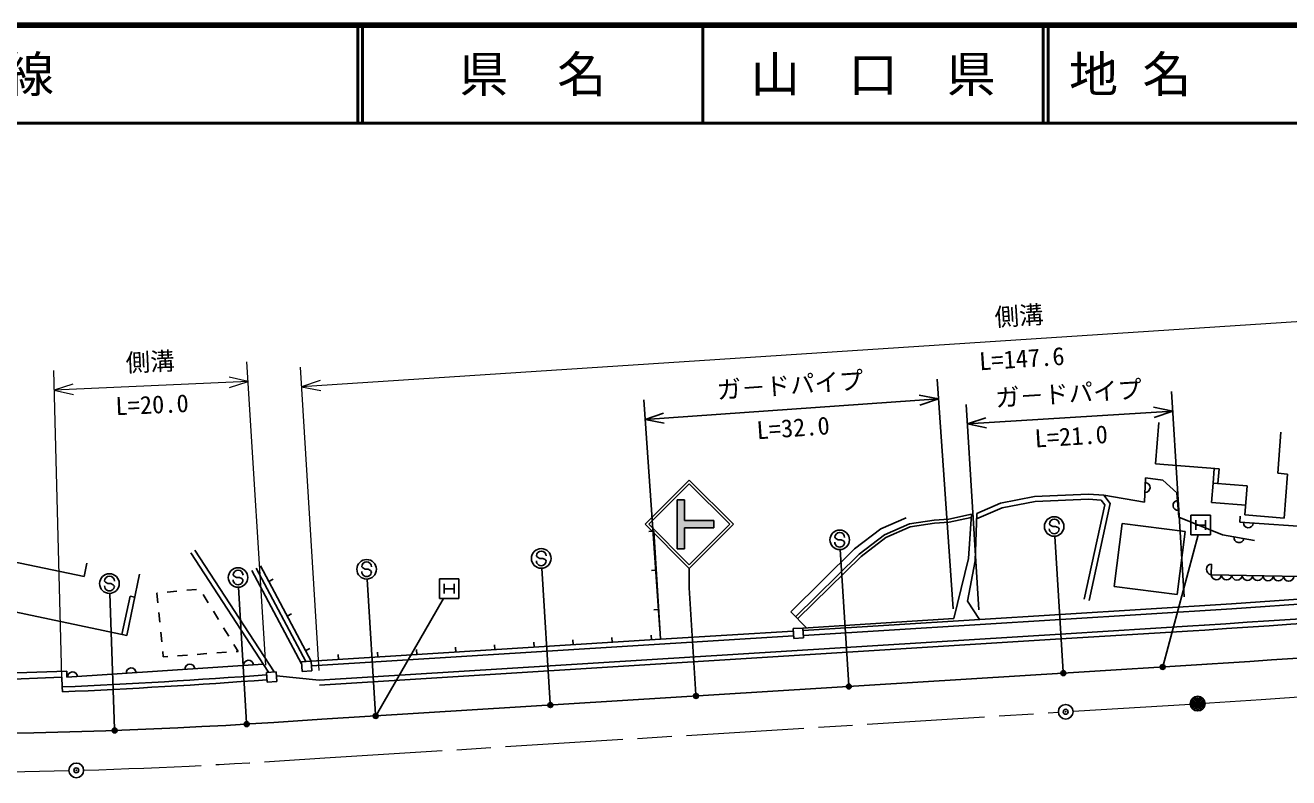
# Model space of a CAD drawing. Units: millimetres on the paper. Extents: x 40 to 680, y 20 to 380.
# Drawn here: x 263.8 to 392.8, y 303.2 to 380 of the extents above; entities that cross this region are included whole.
import ezdxf
from ezdxf.enums import TextEntityAlignment as Align

# ---------------------------------------------------------------- set-up
doc = ezdxf.new("R2010")
doc.units = ezdxf.units.MM
doc.header["$PDMODE"] = 32
doc.header["$PDSIZE"] = 0.5
doc.linetypes.add('CHAIN', pattern=[18.5, 12, -1.5, 3.5, -1.5])
for name, color, linetype, lineweight in [('M-BGD', 7, 'Continuous', 25), ('M-BMK', 2, 'CHAIN', 13), ('M-BMK-SRVR', 3, 'Continuous', 25), ('M-STR-HTXT', 7, 'Continuous', 13), ('M-STR-STRC', 7, 'Continuous', 25), ('M-TTL', 2, 'Continuous', 140), ('M-TTL-LINE', 7, 'Continuous', 50)]:
    doc.layers.add(name, color=color, linetype=linetype, lineweight=lineweight)
doc.layers.add('M-TTL-TXT', color=7, linetype='Continuous')
doc.styles.add('@ＭＳ ゴシック', font='')
doc.styles.add('ＭＳ ゴシック', font='')
doc.styles.get('@ＭＳ ゴシック').set_extended_font_data('@MS Gothic')
doc.styles.get('ＭＳ ゴシック').set_extended_font_data('MS Gothic')

msp = doc.modelspace()

# ---------------------------------------------------------------- hatches: boundary and pattern name
at = {"layer": 'M-STR-STRC'}
msp.add_hatch(color=256, dxfattribs=at).paths.add_polyline_path([(330.36, 331.559), (331.11, 331.559), (331.11, 329.434), (334.11, 329.434), (334.11, 328.684), (331.11, 328.684), (331.11, 326.559), (330.36, 326.559)])

# ---------------------------------------------------------------- linework, layer by layer
at = {"layer": 'M-BGD'}
for p, q in [((379.549, 339.442), (379.221, 335.233)), ((392.011, 338.471), (391.683, 334.262)), ((385.701, 334.728), (379.221, 335.233)), ((385.202, 334.767), (385.086, 333.272)), ((385.701, 334.728), (385.584, 333.233)), ((392.68, 334.184), (391.683, 334.262)), ((392.68, 334.184), (392.33, 329.698)), ((378.093, 331.311), (378.183, 333.798)), ((378.183, 333.798), (379.951, 333.559)), ((379.951, 333.559), (381.39, 332.27)), ((385.086, 333.272), (384.931, 331.278)), ((388.575, 333), (385.086, 333.272)), ((388.575, 333), (388.342, 330.009)), ((363.388, 331.215), (366.848, 331.897)), ((366.848, 331.897), (372.38, 332.141)), ((366.908, 331.399), (372.371, 331.64)), ((372.371, 331.64), (373.674, 331.538)), ((372.38, 332.141), (373.939, 332.019)), ((373.674, 331.538), (374.036, 331.05)), ((373.939, 332.019), (374.573, 331.166)), ((373.939, 332.019), (378.093, 331.311)), ((381.39, 332.27), (381.6, 329.782)), ((360.933, 329.623), (363.536, 330.734)), ((360.951, 330.175), (363.388, 331.215)), ((363.536, 330.734), (366.908, 331.399)), ((374.036, 331.05), (371.94, 321.403)), ((374.573, 331.166), (372.428, 321.297)), ((388.42, 331.006), (384.931, 331.278)), ((351.18, 328.59), (353.765, 329.723)), ((351.537, 327.982), (354.083, 329.098)), ((354.083, 329.098), (356.611, 329.479)), ((354.167, 328.807), (356.643, 329.18)), ((356.611, 329.479), (358.094, 329.58)), ((356.643, 329.18), (358.136, 329.282)), ((358.094, 329.58), (360.408, 330.08)), ((358.136, 329.282), (360.388, 329.768)), ((360.408, 330.08), (360.124, 325.566)), ((360.951, 330.175), (360.788, 325.321)), ((374.978, 322.701), (375.791, 329.15)), ((375.791, 329.15), (382.24, 328.336)), ((381.6, 329.782), (386.065, 327.984)), ((387.853, 329.883), (387.808, 329.265)), ((387.808, 329.265), (402.516, 328.249)), ((392.33, 329.698), (388.342, 330.009)), ((327.992, 328.353), (327.493, 328.322)), ((327.992, 328.353), (328.679, 317.318)), ((328.679, 317.318), (327.992, 328.353)), ((348.49, 326.546), (351.18, 328.59)), ((348.95, 326.015), (351.537, 327.982)), ((349.146, 325.788), (351.69, 327.722)), ((351.69, 327.722), (354.167, 328.807)), ((381.427, 321.888), (382.24, 328.336)), ((386.065, 327.984), (389.302, 327.415)), ((289.216, 313.992), (281.125, 326.429)), ((341.966, 320.123), (348.49, 326.546)), ((262.482, 325.278), (269.821, 323.733)), ((269.821, 323.733), (270.11, 325.105)), ((288.643, 313.956), (280.705, 326.156)), ((342.457, 319.625), (348.95, 326.015)), ((342.667, 319.411), (349.146, 325.788)), ((360.124, 325.566), (358.632, 319.431)), ((360.788, 325.321), (360.023, 321.213)), ((274.173, 317.707), (275.492, 323.972)), ((286.935, 324.345), (292.026, 314.819)), ((287.376, 324.581), (292.462, 315.064)), ((293.01, 315.098), (287.817, 324.816)), ((287.817, 324.816), (293.01, 315.098)), ((328.241, 324.361), (327.742, 324.33)), ((384.922, 325), (384.891, 323.913)), ((384.891, 323.913), (398.622, 323.633)), ((288.672, 323.217), (289.113, 323.453)), ((374.978, 322.701), (381.427, 321.888)), ((273.683, 317.81), (274.508, 321.725)), ((274.508, 321.725), (274.997, 321.622)), ((277.306, 322.043), (277.25, 322.038)), ((277.25, 322.038), (277.35, 321.043)), ((279.298, 322.232), (278.302, 322.137)), ((281.289, 322.42), (280.293, 322.326)), ((282.494, 321.031), (281.97, 321.882)), ((360.023, 321.213), (361.244, 319.344)), ((406.275, 322.258), (386.981, 320.945)), ((406.309, 321.759), (387.014, 320.446)), ((261.452, 320.386), (274.173, 317.707)), ((277.45, 320.048), (277.55, 319.053)), ((283.543, 319.328), (283.019, 320.179)), ((290.557, 319.69), (290.998, 319.925)), ((328.489, 320.368), (327.99, 320.337)), ((341.966, 320.123), (343.569, 318.494)), ((343.223, 318.222), (386.981, 320.945)), ((387.014, 320.446), (343.254, 317.723)), ((343.208, 318.472), (358.632, 319.431)), ((370.046, 317.887), (383.021, 318.693)), ((384.218, 318.768), (383.021, 318.693)), ((277.65, 318.058), (277.75, 317.063)), ((284.593, 317.625), (284.068, 318.477)), ((342.256, 317.661), (293.041, 314.599)), ((293.819, 313.145), (370.046, 317.887)), ((293.85, 312.646), (370.077, 317.388)), ((323.745, 317.011), (323.714, 317.51)), ((327.738, 317.259), (327.707, 317.758)), ((328.679, 317.318), (342.225, 318.16)), ((342.21, 318.41), (343.208, 318.472)), ((342.21, 318.41), (342.272, 317.412)), ((342.272, 317.412), (343.27, 317.474)), ((343.208, 318.472), (343.27, 317.474)), ((370.077, 317.388), (383.052, 318.194)), ((384.249, 318.269), (383.052, 318.194)), ((277.85, 316.068), (277.904, 315.536)), ((285.541, 316.086), (285.117, 316.774)), ((285.349, 316.073), (285.541, 316.086)), ((292.442, 316.162), (292.883, 316.397)), ((328.679, 317.318), (293.01, 315.098)), ((303.784, 315.769), (303.753, 316.268)), ((307.776, 316.017), (307.745, 316.516)), ((311.769, 316.265), (311.737, 316.764)), ((315.761, 316.514), (315.73, 317.013)), ((319.753, 316.762), (319.722, 317.261)), ((288.105, 314.783), (268.062, 313.459)), ((277.904, 315.536), (278.367, 315.569)), ((279.365, 315.641), (280.362, 315.713)), ((281.36, 315.785), (282.357, 315.857)), ((283.355, 315.929), (284.352, 316.001)), ((292.012, 315.036), (293.01, 315.098)), ((292.012, 315.036), (292.074, 314.038)), ((293.01, 315.098), (293.072, 314.1)), ((295.799, 315.272), (295.768, 315.771)), ((299.792, 315.52), (299.761, 316.019)), ((370.294, 313.894), (384.467, 314.775)), ((268.062, 314.05), (260.209, 313.825)), ((268.062, 313.459), (268.062, 314.05)), ((289.428, 314.005), (288.43, 313.942)), ((288.43, 313.942), (288.493, 312.944)), ((289.491, 313.007), (289.428, 314.005)), ((289.455, 313.585), (293.819, 313.145)), ((293.072, 314.1), (292.074, 314.038)), ((294.104, 309.155), (370.294, 313.894)), ((259.398, 313.137), (267.562, 313.452)), ((267.562, 313.452), (267.589, 312.452)), ((267.611, 311.953), (267.589, 312.452)), ((289.491, 313.007), (288.493, 312.944))]:
    msp.add_line(p, q, dxfattribs=at)
for centre, radius, start, end in [((378.147, 332.81), 0.5, 267.92997, 87.92997), ((381.499, 330.98), 0.5, 94.82077, 274.82077), ((-7.707, 6304.636), 5998.686, 273.74585, 275.08891), ((-7.707, 6304.636), 5999.186, 273.74609, 275.08893), ((388.686, 329.204), 0.5, 176.04891, 356.04891), ((387.726, 327.692), 0.5, 170.02229, 350.02229), ((-7.707, 6304.636), 6002.686, 273.74585, 275.08891), ((384.951, 324.455), 0.546, 92.97292, 263.75393), ((385.42, 323.93), 0.529, 181.88988, 355.77713), ((386.476, 323.909), 0.529, 181.88988, 355.77713), ((387.532, 323.887), 0.529, 181.88988, 355.77713), ((388.588, 323.866), 0.529, 181.88988, 355.77713), ((389.645, 323.844), 0.529, 181.88988, 355.77713), ((390.701, 323.823), 0.529, 181.88988, 355.77713), ((391.757, 323.801), 0.529, 181.88988, 355.77713), ((392.813, 323.78), 0.529, 181.88988, 355.77713), ((280.621, 314.289), 0.5, 3.7789, 183.7789), ((286.608, 314.684), 0.5, 3.7789, 183.7789), ((236.769, 1010.017), 698.245, 272.52981, 274.24433), ((268.647, 313.498), 0.5, 3.7789, 183.7789), ((274.634, 313.893), 0.5, 3.7789, 183.7789), ((236.769, 1010.017), 698.745, 272.52981, 274.24385), ((251.568, 903.685), 596.05, 266.53884, 274.09236)]:
    msp.add_arc(centre, radius, start, end, dxfattribs=at)
at = {"layer": 'M-BMK'}
for p, q in [((294.386, 305.215), (369.292, 309.874)), ((370.789, 309.967), (384.712, 310.833))]:
    msp.add_line(p, q, dxfattribs=at)
for centre, radius, start, end in [((-7.707, 6304.636), 6006.636, 273.74585, 274.55236), ((251.568, 903.685), 600, 262.18916, 271.59523), ((251.568, 903.685), 600, 271.73847, 274.09236)]:
    msp.add_arc(centre, radius, start, end, dxfattribs=at)
at = {"layer": 'M-BMK-SRVR'}
for centre, radius in [((383.514, 310.759), 0.75), ((383.514, 310.759), 0.6), ((383.514, 310.759), 0.45), ((383.514, 310.759), 0.3), ((383.514, 310.759), 0.15), ((370.04, 309.921), 0.75), ((383.514, 310.759), 0.1), ((269.02, 303.939), 0.75)]:
    msp.add_circle(centre, radius, dxfattribs=at)
for p in [(383.514, 310.759), (370.04, 309.921), (269.02, 303.939)]:
    msp.add_point(p, dxfattribs=at)
at = {"layer": 'M-STR-HTXT'}
for p, q in [((438.832, 352.679), (292.03, 343.092)), ((267.562, 313.452), (266.714, 344.745)), ((288.384, 314.685), (286.45, 345.629)), ((293.831, 314.148), (291.906, 345.088)), ((286.574, 343.633), (266.768, 342.746)), ((268.675, 343.349), (266.768, 342.746)), ((286.574, 343.633), (284.621, 344.064)), ((284.668, 343.029), (286.574, 343.633)), ((293.924, 343.734), (292.03, 343.092)), ((266.768, 342.746), (268.721, 342.315)), ((292.03, 343.092), (293.992, 342.701))]:
    msp.add_line(p, q, dxfattribs=at)
at = {"layer": 'M-STR-STRC'}
for p, q in [((358.561, 320.429), (356.907, 343.871)), ((357.048, 341.876), (327.095, 339.762)), ((357.048, 341.876), (355.084, 342.256)), ((355.157, 341.223), (357.048, 341.876)), ((382.141, 321.646), (380.837, 342.605)), ((328.609, 318.315), (326.954, 341.757)), ((361.182, 320.342), (359.878, 341.301)), ((360.002, 339.305), (380.961, 340.609)), ((380.961, 340.609), (379.001, 341.006)), ((379.065, 339.972), (380.961, 340.609)), ((328.986, 340.414), (327.095, 339.762)), ((327.095, 339.762), (329.058, 339.381)), ((361.898, 339.942), (360.002, 339.305)), ((360.002, 339.305), (361.962, 338.908)), ((327.11, 329.059), (331.61, 333.559)), ((327.464, 329.06), (331.61, 333.206)), ((336.11, 329.059), (331.61, 333.559)), ((335.757, 329.059), (331.61, 333.206)), ((330.36, 331.559), (330.36, 326.559)), ((330.36, 331.559), (331.11, 331.559)), ((331.11, 331.559), (331.11, 329.434)), ((327.111, 329.059), (331.61, 324.559)), ((327.464, 329.06), (331.61, 324.913)), ((331.11, 329.434), (334.11, 329.434)), ((331.61, 324.559), (336.11, 329.059)), ((331.61, 324.913), (335.757, 329.059)), ((334.11, 329.434), (334.11, 328.684)), ((368.468, 328.975), (368.369, 329.093)), ((368.713, 328.836), (368.468, 328.975)), ((382.826, 329.983), (382.826, 327.983)), ((384.826, 329.983), (382.826, 329.983)), ((383.326, 329.483), (383.326, 328.483)), ((383.326, 328.983), (384.326, 328.983)), ((384.326, 329.483), (384.326, 328.483)), ((384.826, 327.983), (384.826, 329.983)), ((331.11, 328.684), (334.11, 328.684)), ((331.11, 328.684), (331.11, 326.559)), ((346.572, 327.613), (346.472, 327.731)), ((369.014, 328.833), (368.713, 328.836)), ((369.786, 314.013), (368.926, 327.836)), ((369.259, 328.721), (369.014, 328.833)), ((369.365, 328.585), (369.259, 328.721)), ((379.982, 314.639), (383.557, 327.983)), ((382.826, 327.983), (384.826, 327.983)), ((330.36, 326.559), (331.11, 326.559)), ((346.817, 327.474), (346.572, 327.613)), ((347.117, 327.471), (346.817, 327.474)), ((347.889, 312.651), (347.029, 326.474)), ((347.363, 327.359), (347.117, 327.471)), ((347.468, 327.223), (347.363, 327.359)), ((316.097, 325.717), (315.997, 325.835)), ((316.342, 325.578), (316.097, 325.717)), ((316.642, 325.575), (316.342, 325.578)), ((316.887, 325.464), (316.642, 325.575)), ((316.993, 325.327), (316.887, 325.464)), ((285.143, 323.77), (285.043, 323.888)), ((298.267, 324.608), (298.167, 324.726)), ((298.512, 324.469), (298.267, 324.608)), ((298.812, 324.466), (298.512, 324.469)), ((299.058, 324.355), (298.812, 324.466)), ((299.163, 324.218), (299.058, 324.355)), ((317.414, 310.755), (316.554, 324.579)), ((331.611, 324.559), (331.611, 322.559)), ((272.01, 323.15), (271.911, 323.268)), ((272.255, 323.01), (272.01, 323.15)), ((272.556, 323.008), (272.255, 323.01)), ((272.801, 322.896), (272.556, 323.008)), ((272.907, 322.76), (272.801, 322.896)), ((285.388, 323.63), (285.143, 323.77)), ((285.688, 323.628), (285.388, 323.63)), ((286.406, 308.805), (285.597, 322.631)), ((285.934, 323.516), (285.688, 323.628)), ((286.039, 323.38), (285.934, 323.516)), ((299.584, 309.646), (298.724, 323.469)), ((306.094, 323.487), (306.094, 321.487)), ((308.094, 323.487), (306.094, 323.487)), ((306.594, 322.987), (306.594, 321.987)), ((307.594, 322.987), (307.594, 321.987)), ((308.094, 321.487), (308.094, 323.487)), ((332.288, 311.681), (331.611, 322.559)), ((272.938, 308.169), (272.442, 322.01)), ((299.668, 309.626), (306.516, 321.487)), ((306.094, 321.487), (308.094, 321.487)), ((306.594, 322.487), (307.594, 322.487))]:
    msp.add_line(p, q, dxfattribs=at)
for centre, radius in [((368.864, 328.834), 1), ((346.967, 327.472), 1), ((316.492, 325.577), 1), ((298.662, 324.468), 1), ((272.406, 323.009), 1), ((285.538, 323.629), 1), ((369.795, 313.863), 0.15), ((369.795, 313.863), 0.12), ((369.795, 313.863), 0.09), ((369.795, 313.863), 0.06), ((369.795, 313.863), 0.03), ((379.943, 314.494), 0.15), ((379.943, 314.494), 0.12), ((379.943, 314.494), 0.09), ((379.943, 314.494), 0.06), ((379.943, 314.494), 0.03), ((347.898, 312.501), 0.15), ((347.898, 312.501), 0.12), ((347.898, 312.501), 0.09), ((347.898, 312.501), 0.06), ((347.898, 312.501), 0.03), ((332.297, 311.531), 0.15), ((332.297, 311.531), 0.12), ((332.297, 311.531), 0.09), ((332.297, 311.531), 0.06), ((332.297, 311.531), 0.03), ((299.593, 309.496), 0.15), ((299.593, 309.496), 0.12), ((317.423, 310.606), 0.15), ((317.423, 310.606), 0.12), ((317.423, 310.606), 0.09), ((317.423, 310.606), 0.06), ((317.423, 310.606), 0.03), ((286.415, 308.655), 0.15), ((286.415, 308.655), 0.12), ((286.415, 308.655), 0.09), ((286.415, 308.655), 0.06), ((286.415, 308.655), 0.03), ((299.593, 309.496), 0.09), ((299.593, 309.496), 0.06), ((299.593, 309.496), 0.03), ((272.944, 308.019), 0.15), ((272.944, 308.019), 0.12), ((272.944, 308.019), 0.09), ((272.944, 308.019), 0.06), ((272.944, 308.019), 0.03)]:
    msp.add_circle(centre, radius, dxfattribs=at)
for centre, start, end in [((368.869, 329.089), 359.55488, 179.55488), ((346.972, 327.727), 359.55488, 179.55488), ((368.865, 328.589), 179.55488, 359.55488), ((346.968, 327.227), 179.55488, 359.55488), ((298.667, 324.722), 359.55488, 179.55488), ((316.493, 325.331), 179.55488, 359.55488), ((316.497, 325.831), 359.55488, 179.55488), ((285.543, 323.884), 359.55488, 179.55488), ((298.663, 324.222), 179.55488, 359.55488), ((272.407, 322.764), 179.55488, 359.55488), ((272.411, 323.264), 359.55488, 179.55488), ((285.539, 323.384), 179.55488, 359.55488)]:
    msp.add_arc(centre, 0.5, start, end, dxfattribs=at)
for p in [(369.795, 313.863), (379.943, 314.494), (347.898, 312.501), (332.297, 311.531), (299.593, 309.496), (317.423, 310.606), (286.415, 308.655), (272.944, 308.019)]:
    msp.add_point(p, dxfattribs=at)
at = {"layer": 'M-TTL'}
msp.add_line((680, 380), (40, 380), dxfattribs=at)
at = {"layer": 'M-TTL-LINE'}
for p, q in [((297.75, 380), (297.75, 370)), ((298.25, 380), (298.25, 370)), ((333, 380), (333, 370)), ((367.75, 380), (367.75, 370)), ((368.25, 380), (368.25, 370)), ((40, 370), (680, 370))]:
    msp.add_line(p, q, dxfattribs=at)

# ---------------------------------------------------------------- texts
at = {"layer": 'M-STR-HTXT', "style": 'ＭＳ ゴシック'}
for rotation, p in [(3.737, (365.366, 348.883)), (2.564, (276.627, 344.188))]:
    msp.add_text('側溝', height=1.833, rotation=rotation, dxfattribs=at).set_placement(p, align=Align.BOTTOM_CENTER)
at = {"layer": 'M-STR-HTXT', "style": '@ＭＳ ゴシック'}
for s, rotation, p in [('L=147.6', 3.737, (365.496, 346.888)), ('L=20.0', 2.564, (276.716, 342.19))]:
    msp.add_text(s, height=1.833, rotation=rotation, dxfattribs=at).set_placement(p, align=Align.TOP_CENTER)
at = {"layer": 'M-STR-STRC', "style": 'ＭＳ ゴシック'}
for rotation, p in [(4.037, (342.001, 341.816)), (3.56, (370.42, 340.955))]:
    msp.add_text('ガ－ドパイプ', height=1.833, rotation=rotation, dxfattribs=at).set_placement(p, align=Align.BOTTOM_CENTER)
at = {"layer": 'M-STR-STRC', "style": '@ＭＳ ゴシック'}
for s, rotation, p in [('L=32.0', 4.037, (342.142, 339.821)), ('L=21.0', 3.56, (370.544, 338.959))]:
    msp.add_text(s, height=1.833, rotation=rotation, dxfattribs=at).set_placement(p, align=Align.TOP_CENTER)
at = {"layer": 'M-TTL-TXT', "style": 'ＭＳ ゴシック'}
for s, p in [('主要地方道下関美祢線', (216.734, 375)), ('地 名', (370.38, 375))]:
    msp.add_text(s, height=3.666, dxfattribs=at).set_placement(p, align=Align.MIDDLE_LEFT)
for s, p in [('県\u3000名', (315.625, 375)), ('山\u3000口\u3000県', (350.375, 375))]:
    msp.add_text(s, height=3.666, dxfattribs=at).set_placement(p, align=Align.MIDDLE_CENTER)

doc.saveas('drawing.dxf')
